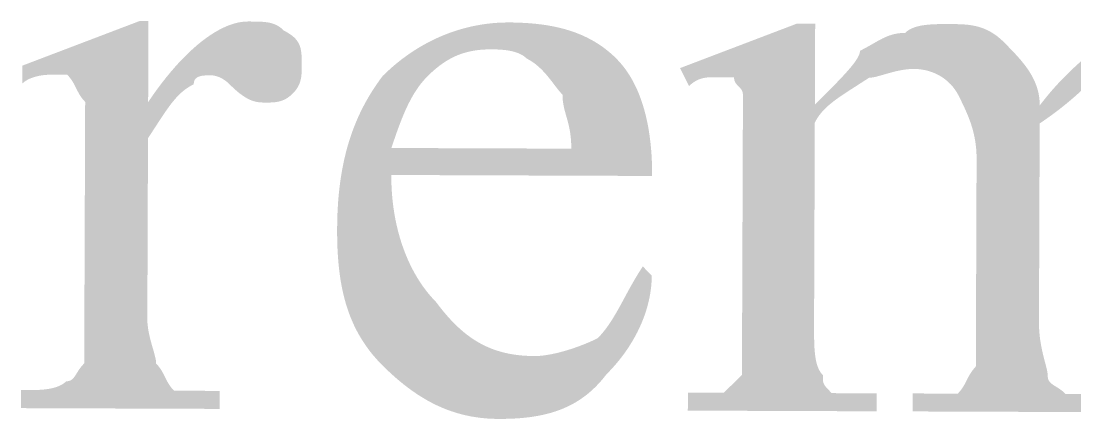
# Model space of a CAD drawing. Header units: millimetres. Extents: x -125 to 146, y -26 to 163.
# Drawn here: x 117.029 to 121.989, y 64.409 to 66.28 of the extents above; entities that cross this region are included whole.
import ezdxf

# ---------------------------------------------------------------- set-up
doc = ezdxf.new("R2010")
doc.units = ezdxf.units.MM
doc.header["$MEASUREMENT"] = 0
doc.layers.get('0').update_dxf_attribs({"color": 255, "linetype": 'CONTINUOUS'})

msp = doc.modelspace()

# ---------------------------------------------------------------- hatches: boundary and pattern name
at = {"true_color": 0x000007}
for points in [[(117.6288, 66.28), (117.6274, 65.899), (117.6487, 65.93), (117.6699, 65.9597), (117.6912, 65.988), (117.7125, 66.0151), (117.7336, 66.0408), (117.7547, 66.0652), (117.7757, 66.0883), (117.7966, 66.11), (117.8173, 66.1304), (117.8379, 66.1495), (117.8583, 66.1673), (117.8784, 66.1838), (117.8984, 66.1989), (117.9181, 66.2127), (117.9375, 66.2252), (117.9567, 66.2364), (117.9755, 66.2463), (117.9941, 66.2548), (118.0122, 66.262), (118.03, 66.2679), (118.0474, 66.2725), (118.0644, 66.2757), (118.081, 66.2776), (118.0971, 66.2782), (118.1074, 66.2782), (118.1174, 66.2781), (118.1269, 66.278), (118.1361, 66.2779), (118.1449, 66.2777), (118.1533, 66.2774), (118.1614, 66.2769), (118.1692, 66.2764), (118.1767, 66.2757), (118.1839, 66.2748), (118.1909, 66.2738), (118.1976, 66.2726), (118.2041, 66.2711), (118.2104, 66.2694), (118.2165, 66.2674), (118.2225, 66.2652), (118.2283, 66.2627), (118.2339, 66.2599), (118.2395, 66.2567), (118.245, 66.2532), (118.2503, 66.2493), (118.2557, 66.245), (118.261, 66.2404), (118.2663, 66.2353), (118.2764, 66.2299), (118.2857, 66.2246), (118.2941, 66.2192), (118.3018, 66.2138), (118.3088, 66.2083), (118.3151, 66.2027), (118.3207, 66.197), (118.3257, 66.1911), (118.3301, 66.1852), (118.3339, 66.179), (118.3372, 66.1727), (118.3401, 66.1662), (118.3425, 66.1595), (118.3445, 66.1525), (118.3461, 66.1453), (118.3474, 66.1378), (118.3484, 66.13), (118.3492, 66.1218), (118.3497, 66.1134), (118.35, 66.1046), (118.3502, 66.0955), (118.3503, 66.0859), (118.3503, 66.076), (118.3503, 66.0656), (118.3503, 66.0603), (118.3502, 66.055), (118.3502, 66.0497), (118.35, 66.0445), (118.3498, 66.0392), (118.3495, 66.0339), (118.3491, 66.0286), (118.3486, 66.0233), (118.3479, 66.018), (118.347, 66.0127), (118.346, 66.0074), (118.3448, 66.0021), (118.3433, 65.9969), (118.3416, 65.9916), (118.3397, 65.9863), (118.3374, 65.981), (118.3349, 65.9757), (118.3321, 65.9704), (118.3289, 65.9652), (118.3254, 65.9599), (118.3215, 65.9546), (118.3173, 65.9493), (118.3126, 65.9441), (118.3075, 65.9388), (118.3022, 65.9337), (118.2969, 65.9291), (118.2916, 65.9249), (118.2863, 65.921), (118.281, 65.9175), (118.2756, 65.9144), (118.2703, 65.9116), (118.265, 65.9091), (118.2597, 65.907), (118.2544, 65.905), (118.2492, 65.9034), (118.2439, 65.902), (118.2386, 65.9008), (118.2333, 65.8998), (118.228, 65.899), (118.2227, 65.8983), (118.2174, 65.8978), (118.2121, 65.8975), (118.2068, 65.8972), (118.2015, 65.897), (118.1962, 65.8969), (118.1909, 65.8969), (118.1856, 65.8969), (118.1803, 65.8969), (118.175, 65.8969), (118.1697, 65.897), (118.1644, 65.8971), (118.159, 65.8974), (118.1535, 65.8978), (118.1479, 65.8984), (118.1423, 65.8992), (118.1364, 65.9002), (118.1305, 65.9016), (118.1244, 65.9032), (118.1181, 65.9053), (118.1116, 65.9078), (118.1049, 65.9106), (118.0979, 65.914), (118.0907, 65.9179), (118.0832, 65.9224), (118.0754, 65.9274), (118.0674, 65.9331), (118.0589, 65.9394), (118.0502, 65.9464), (118.0411, 65.9541), (118.0316, 65.9627), (118.0216, 65.972), (118.0113, 65.9822), (118.006, 65.9873), (118.0008, 65.992), (117.9956, 65.9962), (117.9904, 66.0001), (117.9853, 66.0036), (117.9803, 66.0068), (117.9754, 66.0096), (117.9707, 66.0121), (117.966, 66.0144), (117.9616, 66.0163), (117.9573, 66.018), (117.9532, 66.0195), (117.9494, 66.0207), (117.9458, 66.0217), (117.9424, 66.0226), (117.9393, 66.0232), (117.9366, 66.0238), (117.9341, 66.0242), (117.9319, 66.0245), (117.9301, 66.0246), (117.9287, 66.0248), (117.9277, 66.0248), (117.927, 66.0248), (117.9268, 66.0249), (117.9215, 66.0249), (117.9162, 66.0249), (117.911, 66.0248), (117.9058, 66.0247), (117.9007, 66.0246), (117.8957, 66.0243), (117.8908, 66.0239), (117.886, 66.0234), (117.8814, 66.0228), (117.8769, 66.022), (117.8727, 66.021), (117.8686, 66.0198), (117.8647, 66.0184), (117.8611, 66.0167), (117.8577, 66.0148), (117.8546, 66.0126), (117.8518, 66.0101), (117.8493, 66.0073), (117.8472, 66.0041), (117.8454, 66.0007), (117.8439, 65.9968), (117.8429, 65.9926), (117.8422, 65.9879), (117.842, 65.9828), (117.8313, 65.9774), (117.821, 65.9714), (117.8111, 65.9651), (117.8016, 65.9583), (117.7924, 65.951), (117.7834, 65.9434), (117.7747, 65.9352), (117.7662, 65.9267), (117.7579, 65.9177), (117.7497, 65.9082), (117.7416, 65.8983), (117.7335, 65.888), (117.7254, 65.8772), (117.7173, 65.866), (117.7092, 65.8543), (117.7009, 65.8422), (117.6925, 65.8297), (117.684, 65.8167), (117.6752, 65.8033), (117.6662, 65.7895), (117.6568, 65.7752), (117.6472, 65.7604), (117.6372, 65.7452), (117.6267, 65.7296), (117.6236, 64.8803), (117.6238, 64.8697), (117.6243, 64.8592), (117.6253, 64.8486), (117.6266, 64.8382), (117.6281, 64.8278), (117.63, 64.8175), (117.632, 64.8073), (117.6343, 64.7972), (117.6366, 64.7873), (117.6391, 64.7775), (117.6417, 64.7679), (117.6443, 64.7585), (117.6469, 64.7494), (117.6495, 64.7405), (117.652, 64.7318), (117.6544, 64.7234), (117.6566, 64.7153), (117.6587, 64.7075), (117.6605, 64.7001), (117.6621, 64.693), (117.6634, 64.6863), (117.6644, 64.6799), (117.6649, 64.674), (117.6651, 64.6685), (117.6702, 64.6632), (117.6749, 64.6579), (117.6791, 64.6526), (117.6831, 64.6473), (117.6868, 64.642), (117.6902, 64.6367), (117.6933, 64.6314), (117.6963, 64.626), (117.6992, 64.6207), (117.7019, 64.6154), (117.7046, 64.6101), (117.7072, 64.6048), (117.7099, 64.5995), (117.7125, 64.5942), (117.7153, 64.5889), (117.7181, 64.5836), (117.7211, 64.5783), (117.7243, 64.573), (117.7277, 64.5677), (117.7314, 64.5624), (117.7353, 64.5571), (117.7396, 64.5518), (117.7443, 64.5465), (117.7493, 64.5412), (117.7549, 64.5412), (117.7608, 64.5411), (117.7672, 64.5411), (117.774, 64.5411), (117.7812, 64.5411), (117.7888, 64.541), (117.7967, 64.541), (117.8049, 64.541), (117.8134, 64.5409), (117.8222, 64.5409), (117.8313, 64.5409), (117.8406, 64.5408), (117.8502, 64.5408), (117.8599, 64.5408), (117.8698, 64.5407), (117.8799, 64.5407), (117.8901, 64.5407), (117.9004, 64.5406), (117.9108, 64.5406), (117.9213, 64.5406), (117.9319, 64.5405), (117.9425, 64.5405), (117.9531, 64.5404), (117.9636, 64.5404), (117.9633, 64.4557), (117.0294, 64.4592), (117.0297, 64.5438), (117.0403, 64.5438), (117.0508, 64.5438), (117.0613, 64.5438), (117.0718, 64.5439), (117.0822, 64.544), (117.0925, 64.5443), (117.1027, 64.5446), (117.1128, 64.5451), (117.1227, 64.5457), (117.1325, 64.5465), (117.142, 64.5475), (117.1514, 64.5487), (117.1606, 64.5501), (117.1695, 64.5517), (117.1781, 64.5536), (117.1865, 64.5558), (117.1946, 64.5583), (117.2024, 64.5611), (117.2098, 64.5642), (117.2169, 64.5677), (117.2237, 64.5715), (117.23, 64.5757), (117.236, 64.5803), (117.2415, 64.5854), (117.2466, 64.5856), (117.2513, 64.5862), (117.2556, 64.5872), (117.2595, 64.5887), (117.2632, 64.5904), (117.2667, 64.5926), (117.2699, 64.595), (117.2729, 64.5978), (117.2758, 64.6009), (117.2786, 64.6042), (117.2813, 64.6079), (117.2839, 64.6117), (117.2866, 64.6158), (117.2893, 64.62), (117.2921, 64.6245), (117.295, 64.6291), (117.298, 64.6339), (117.3012, 64.6388), (117.3047, 64.6438), (117.3084, 64.6488), (117.3124, 64.654), (117.3167, 64.6592), (117.3214, 64.6645), (117.3265, 64.6698), (117.3265, 64.675), (117.3265, 64.6804), (117.3265, 64.6857), (117.3266, 64.6911), (117.3266, 64.6966), (117.3266, 64.7022), (117.3266, 64.7078), (117.3266, 64.7137), (117.3267, 64.7196), (117.3267, 64.7257), (117.3267, 64.732), (117.3267, 64.7385), (117.3268, 64.7453), (117.3268, 64.7522), (117.3268, 64.7595), (117.3268, 64.767), (117.3269, 64.7748), (117.3269, 64.7829), (117.3269, 64.7913), (117.327, 64.8001), (117.327, 64.8092), (117.327, 64.8188), (117.3271, 64.8287), (117.3271, 64.8391), (117.3298, 65.5614), (117.3299, 65.5874), (117.33, 65.6125), (117.3301, 65.6367), (117.3301, 65.66), (117.3302, 65.6823), (117.3303, 65.7036), (117.3304, 65.7239), (117.3304, 65.7433), (117.3305, 65.7616), (117.3306, 65.7788), (117.3306, 65.795), (117.3307, 65.8101), (117.3307, 65.8241), (117.3308, 65.837), (117.3308, 65.8487), (117.3309, 65.8593), (117.3309, 65.8687), (117.3309, 65.8769), (117.331, 65.8839), (117.331, 65.8897), (117.331, 65.8942), (117.331, 65.8974), (117.331, 65.8994), (117.331, 65.9001), (117.326, 65.9054), (117.3213, 65.9107), (117.317, 65.916), (117.3131, 65.9213), (117.3094, 65.9266), (117.306, 65.9319), (117.3028, 65.9372), (117.2998, 65.9425), (117.297, 65.9478), (117.2942, 65.9531), (117.2916, 65.9584), (117.2889, 65.9637), (117.2863, 65.969), (117.2836, 65.9743), (117.2809, 65.9796), (117.278, 65.9849), (117.275, 65.9902), (117.2718, 65.9955), (117.2684, 66.0008), (117.2648, 66.0061), (117.2608, 66.0114), (117.2565, 66.0167), (117.2519, 66.0221), (117.2468, 66.0274), (117.2466, 66.0274), (117.246, 66.0274), (117.2449, 66.0274), (117.2435, 66.0274), (117.2417, 66.0274), (117.2396, 66.0274), (117.2371, 66.0274), (117.2343, 66.0274), (117.2312, 66.0274), (117.2278, 66.0274), (117.2242, 66.0275), (117.2204, 66.0275), (117.2163, 66.0275), (117.212, 66.0275), (117.2076, 66.0275), (117.2029, 66.0275), (117.1982, 66.0275), (117.1933, 66.0276), (117.1882, 66.0276), (117.1831, 66.0276), (117.178, 66.0276), (117.1727, 66.0276), (117.1675, 66.0277), (117.1622, 66.0277), (117.1617, 66.0277), (117.1605, 66.0277), (117.1584, 66.0276), (117.1557, 66.0275), (117.1523, 66.0273), (117.1483, 66.0271), (117.1437, 66.0267), (117.1386, 66.0262), (117.1331, 66.0256), (117.1272, 66.0247), (117.121, 66.0238), (117.1145, 66.0226), (117.1078, 66.0212), (117.1009, 66.0195), (117.0939, 66.0176), (117.0869, 66.0154), (117.0798, 66.0129), (117.0728, 66.0102), (117.0659, 66.007), (117.0592, 66.0036), (117.0527, 65.9997), (117.0464, 65.9955), (117.0405, 65.9909), (117.035, 65.9858), (117.0353, 66.0705), (117.5864, 66.2801)], [(120.7653, 65.8874), (120.781, 65.903), (120.7962, 65.9181), (120.811, 65.9328), (120.8253, 65.9471), (120.839, 65.9609), (120.8523, 65.9743), (120.8649, 65.9873), (120.877, 65.9998), (120.8885, 66.0119), (120.8994, 66.0236), (120.9097, 66.0348), (120.9193, 66.0455), (120.9283, 66.0559), (120.9366, 66.0658), (120.9442, 66.0752), (120.951, 66.0842), (120.9572, 66.0928), (120.9625, 66.1009), (120.9671, 66.1086), (120.9709, 66.1159), (120.9739, 66.1227), (120.9761, 66.1291), (120.9774, 66.1351), (120.9779, 66.1406), (120.9883, 66.1458), (120.9983, 66.1511), (121.0079, 66.1563), (121.0172, 66.1614), (121.0262, 66.1665), (121.0349, 66.1714), (121.0434, 66.1763), (121.0517, 66.1811), (121.0599, 66.1857), (121.068, 66.1901), (121.076, 66.1943), (121.0839, 66.1984), (121.0919, 66.2022), (121.0999, 66.2058), (121.108, 66.2091), (121.1161, 66.2122), (121.1245, 66.2149), (121.133, 66.2174), (121.1417, 66.2195), (121.1507, 66.2213), (121.1599, 66.2227), (121.1695, 66.2237), (121.1795, 66.2243), (121.1899, 66.2245), (121.1954, 66.2295), (121.2014, 66.2341), (121.2077, 66.2384), (121.2144, 66.2422), (121.2215, 66.2457), (121.229, 66.2488), (121.2368, 66.2516), (121.2449, 66.254), (121.2532, 66.2562), (121.2619, 66.2581), (121.2708, 66.2598), (121.28, 66.2612), (121.2893, 66.2623), (121.2989, 66.2633), (121.3087, 66.2641), (121.3186, 66.2647), (121.3287, 66.2652), (121.3389, 66.2656), (121.3492, 66.2658), (121.3596, 66.266), (121.37, 66.266), (121.3806, 66.2661), (121.3911, 66.266), (121.4017, 66.266), (121.4123, 66.266), (121.4229, 66.2659), (121.4334, 66.2657), (121.444, 66.2655), (121.4546, 66.265), (121.4652, 66.2644), (121.4758, 66.2636), (121.4864, 66.2626), (121.4969, 66.2612), (121.5075, 66.2595), (121.5181, 66.2574), (121.5287, 66.255), (121.5392, 66.252), (121.5498, 66.2487), (121.5604, 66.2447), (121.5709, 66.2403), (121.5815, 66.2352), (121.5921, 66.2296), (121.6026, 66.2233), (121.6132, 66.2162), (121.6237, 66.2085), (121.6343, 66.1999), (121.6448, 66.1906), (121.6554, 66.1804), (121.6659, 66.1698), (121.6764, 66.1591), (121.6868, 66.1484), (121.6972, 66.1377), (121.7073, 66.1269), (121.7173, 66.116), (121.7271, 66.105), (121.7366, 66.0939), (121.7458, 66.0826), (121.7547, 66.0711), (121.7632, 66.0595), (121.7713, 66.0477), (121.779, 66.0356), (121.7862, 66.0233), (121.7928, 66.0108), (121.799, 65.998), (121.8045, 65.9849), (121.8094, 65.9715), (121.8136, 65.9577), (121.8172, 65.9436), (121.82, 65.9292), (121.822, 65.9143), (121.8232, 65.8991), (121.8236, 65.8834), (121.8396, 65.9041), (121.8555, 65.9239), (121.8714, 65.943), (121.8872, 65.9612), (121.903, 65.9787), (121.9186, 65.9955), (121.9342, 66.0117), (121.9496, 66.0272), (121.9648, 66.0422), (121.9799, 66.0566), (121.9949, 66.0704), (122.0096, 66.0838), (122.0241, 66.0968), (122.0383, 66.1094), (122.0523, 66.1215), (122.066, 66.1334), (122.0794, 66.145), (122.0925, 66.1563), (122.1053, 66.1674), (122.1177, 66.1783), (122.1298, 66.1891), (122.1414, 66.1997), (122.1527, 66.2103), (122.1635, 66.2209), (122.1744, 66.2259), (122.1856, 66.2305), (122.1973, 66.2347), (122.2093, 66.2385), (122.2216, 66.242), (122.2342, 66.2451), (122.247, 66.2478), (122.26, 66.2503), (122.2731, 66.2524), (122.2864, 66.2543), (122.2998, 66.256), (122.3132, 66.2573), (122.3266, 66.2585), (122.3399, 66.2595), (122.3532, 66.2603), (122.3663, 66.2609), (122.3793, 66.2613), (122.3921, 66.2617), (122.4047, 66.2619), (122.417, 66.2621), (122.429, 66.2621), (122.4406, 66.2621), (122.4519, 66.2621), (122.4627, 66.2621), (122.4733, 66.262), (122.4838, 66.262), (122.4944, 66.2619), (122.505, 66.2617), (122.5156, 66.2615), (122.5262, 66.2612), (122.5367, 66.2608), (122.5473, 66.2602), (122.5579, 66.2595), (122.5685, 66.2586), (122.5791, 66.2576), (122.5896, 66.2563), (122.6002, 66.2548), (122.6108, 66.2531), (122.6214, 66.2512), (122.632, 66.2489), (122.6425, 66.2464), (122.6531, 66.2435), (122.6637, 66.2403), (122.6742, 66.2368), (122.6848, 66.2329), (122.6954, 66.2286), (122.7059, 66.2239), (122.7165, 66.2188), (122.7268, 66.2084), (122.7367, 66.1984), (122.7462, 66.1887), (122.7554, 66.1793), (122.7641, 66.1701), (122.7725, 66.1611), (122.7806, 66.1521), (122.7884, 66.1433), (122.7958, 66.1344), (122.803, 66.1255), (122.8099, 66.1165), (122.8166, 66.1073), (122.8231, 66.0979), (122.8294, 66.0882), (122.8355, 66.0782), (122.8414, 66.0678), (122.8472, 66.057), (122.8528, 66.0457), (122.8583, 66.0338), (122.8638, 66.0213), (122.8691, 66.0081), (122.8744, 65.9943), (122.8797, 65.9796), (122.8849, 65.9642), (122.8899, 65.9534), (122.8945, 65.9421), (122.8988, 65.9305), (122.9026, 65.9185), (122.906, 65.9061), (122.9091, 65.8933), (122.9119, 65.8802), (122.9143, 65.8669), (122.9165, 65.8532), (122.9184, 65.8392), (122.92, 65.825), (122.9214, 65.8106), (122.9225, 65.7959), (122.9235, 65.7811), (122.9243, 65.766), (122.9249, 65.7508), (122.9253, 65.7354), (122.9257, 65.72), (122.9259, 65.7044), (122.926, 65.6887), (122.9261, 65.6729), (122.9261, 65.6571), (122.926, 65.6412), (122.926, 65.6254), (122.9232, 64.8607), (122.9231, 64.8451), (122.9231, 64.8299), (122.9231, 64.8151), (122.9231, 64.8007), (122.9233, 64.7869), (122.9235, 64.7734), (122.9238, 64.7604), (122.9243, 64.7478), (122.9249, 64.7357), (122.9257, 64.724), (122.9267, 64.7128), (122.9279, 64.702), (122.9293, 64.6916), (122.9309, 64.6817), (122.9328, 64.6722), (122.935, 64.6631), (122.9374, 64.6545), (122.9402, 64.6463), (122.9433, 64.6386), (122.9468, 64.6313), (122.9506, 64.6245), (122.9549, 64.6181), (122.9595, 64.6121), (122.9645, 64.6066), (122.9645, 64.6015), (122.9645, 64.5968), (122.9646, 64.5925), (122.9647, 64.5885), (122.9649, 64.5849), (122.9651, 64.5814), (122.9655, 64.5782), (122.966, 64.5752), (122.9667, 64.5723), (122.9675, 64.5696), (122.9685, 64.5669), (122.9697, 64.5642), (122.9711, 64.5616), (122.9728, 64.5589), (122.9747, 64.5561), (122.9769, 64.5532), (122.9794, 64.5502), (122.9822, 64.547), (122.9853, 64.5435), (122.9888, 64.5398), (122.9926, 64.5359), (122.9969, 64.5315), (123.0015, 64.5268), (123.0066, 64.5217), (123.0119, 64.5217), (123.0172, 64.5217), (123.0225, 64.5217), (123.0279, 64.5217), (123.0334, 64.5216), (123.039, 64.5216), (123.0447, 64.5216), (123.0505, 64.5216), (123.0564, 64.5216), (123.0625, 64.5215), (123.0689, 64.5215), (123.0754, 64.5215), (123.0821, 64.5215), (123.0891, 64.5214), (123.0963, 64.5214), (123.1038, 64.5214), (123.1116, 64.5214), (123.1197, 64.5213), (123.1281, 64.5213), (123.1369, 64.5213), (123.1461, 64.5212), (123.1556, 64.5212), (123.1655, 64.5212), (123.1759, 64.5211), (123.1756, 64.4365), (122.2866, 64.4397), (122.2869, 64.5244), (122.3292, 64.5242), (122.3398, 64.5242), (122.3504, 64.5242), (122.3609, 64.5242), (122.3714, 64.5243), (122.3818, 64.5244), (122.3921, 64.5247), (122.4023, 64.525), (122.4123, 64.5255), (122.4223, 64.5261), (122.432, 64.5269), (122.4416, 64.5279), (122.451, 64.5291), (122.4601, 64.5305), (122.469, 64.5321), (122.4777, 64.534), (122.4861, 64.5362), (122.4942, 64.5387), (122.5019, 64.5415), (122.5094, 64.5446), (122.5165, 64.5481), (122.5232, 64.5519), (122.5296, 64.5561), (122.5355, 64.5607), (122.5411, 64.5658), (122.5413, 64.566), (122.5419, 64.5667), (122.5429, 64.5677), (122.5442, 64.5691), (122.5458, 64.5709), (122.5477, 64.5731), (122.5498, 64.5755), (122.5521, 64.5783), (122.5545, 64.5814), (122.5571, 64.5847), (122.5597, 64.5883), (122.5623, 64.5922), (122.565, 64.5962), (122.5676, 64.6005), (122.5701, 64.605), (122.5726, 64.6096), (122.5749, 64.6144), (122.577, 64.6192), (122.5789, 64.6243), (122.5805, 64.6294), (122.5818, 64.6345), (122.5828, 64.6398), (122.5835, 64.645), (122.5837, 64.6503), (122.5837, 64.6556), (122.5837, 64.6609), (122.5838, 64.6663), (122.5838, 64.6719), (122.5838, 64.6775), (122.5838, 64.6834), (122.5839, 64.6895), (122.5839, 64.6958), (122.5839, 64.7024), (122.5839, 64.7094), (122.584, 64.7167), (122.584, 64.7244), (122.584, 64.7326), (122.584, 64.7412), (122.5841, 64.7504), (122.5841, 64.7601), (122.5842, 64.7704), (122.5842, 64.7813), (122.5842, 64.7929), (122.5843, 64.8051), (122.5843, 64.8182), (122.5844, 64.8319), (122.5844, 64.8465), (122.5845, 64.862), (122.5873, 65.6266), (122.5874, 65.6423), (122.5874, 65.6575), (122.5874, 65.6723), (122.5873, 65.6868), (122.5872, 65.7009), (122.587, 65.7146), (122.5866, 65.728), (122.5862, 65.7411), (122.5856, 65.7539), (122.5848, 65.7664), (122.5838, 65.7787), (122.5826, 65.7907), (122.5812, 65.8025), (122.5796, 65.8141), (122.5777, 65.8255), (122.5756, 65.8368), (122.5731, 65.8479), (122.5703, 65.8589), (122.5672, 65.8697), (122.5638, 65.8805), (122.5599, 65.8912), (122.5557, 65.9019), (122.5511, 65.9125), (122.5461, 65.9231), (122.5406, 65.9335), (122.5347, 65.9434), (122.5283, 65.9529), (122.5215, 65.962), (122.5143, 65.9706), (122.5066, 65.9788), (122.4985, 65.9866), (122.4899, 65.9939), (122.4809, 66.0007), (122.4714, 66.0072), (122.4615, 66.0132), (122.4512, 66.0187), (122.4404, 66.0238), (122.4292, 66.0285), (122.4175, 66.0327), (122.4054, 66.0365), (122.3928, 66.0399), (122.3798, 66.0428), (122.3664, 66.0453), (122.3525, 66.0473), (122.3382, 66.0489), (122.3234, 66.05), (122.3082, 66.0508), (122.2926, 66.051), (122.2867, 66.0508), (122.2805, 66.0503), (122.2739, 66.0493), (122.2669, 66.048), (122.2596, 66.0464), (122.252, 66.0446), (122.244, 66.0425), (122.2358, 66.0403), (122.2273, 66.0379), (122.2185, 66.0354), (122.2094, 66.0328), (122.2002, 66.0302), (122.1907, 66.0276), (122.1811, 66.025), (122.1713, 66.0226), (122.1613, 66.0202), (122.1512, 66.0179), (122.141, 66.0159), (122.1307, 66.0141), (122.1202, 66.0125), (122.1098, 66.0112), (122.0992, 66.0103), (122.0887, 66.0097), (122.0781, 66.0095), (122.0726, 66.004), (122.0666, 65.9981), (122.0602, 65.9918), (122.0533, 65.9851), (122.046, 65.978), (122.0383, 65.9706), (122.0301, 65.9629), (122.0214, 65.9548), (122.0124, 65.9465), (122.0029, 65.9379), (121.9929, 65.929), (121.9825, 65.9199), (121.9717, 65.9106), (121.9604, 65.901), (121.9487, 65.8913), (121.9365, 65.8815), (121.9239, 65.8714), (121.9108, 65.8613), (121.8974, 65.851), (121.8834, 65.8407), (121.8691, 65.8303), (121.8543, 65.8198), (121.839, 65.8093), (121.8233, 65.7988), (121.823, 65.7141), (121.8199, 64.8648), (121.82, 64.8491), (121.8206, 64.8339), (121.8215, 64.8192), (121.8228, 64.8048), (121.8243, 64.7909), (121.8261, 64.7775), (121.8282, 64.7644), (121.8304, 64.7519), (121.8328, 64.7397), (121.8353, 64.728), (121.8378, 64.7168), (121.8404, 64.706), (121.843, 64.6956), (121.8456, 64.6857), (121.8481, 64.6762), (121.8505, 64.6671), (121.8527, 64.6585), (121.8548, 64.6504), (121.8566, 64.6426), (121.8582, 64.6354), (121.8595, 64.6285), (121.8605, 64.6221), (121.8611, 64.6162), (121.8612, 64.6106), (121.8614, 64.6056), (121.8621, 64.6009), (121.8631, 64.5966), (121.8645, 64.5926), (121.8663, 64.5889), (121.8684, 64.5855), (121.8709, 64.5823), (121.8737, 64.5792), (121.8767, 64.5764), (121.8801, 64.5736), (121.8837, 64.5709), (121.8875, 64.5682), (121.8916, 64.5655), (121.8959, 64.5628), (121.9003, 64.5601), (121.9049, 64.5572), (121.9097, 64.5541), (121.9146, 64.5509), (121.9196, 64.5475), (121.9247, 64.5438), (121.9299, 64.5398), (121.9351, 64.5355), (121.9403, 64.5308), (121.9456, 64.5257), (121.9509, 64.5256), (121.9562, 64.5256), (121.9616, 64.5256), (121.967, 64.5256), (121.9724, 64.5256), (121.978, 64.5255), (121.9837, 64.5255), (121.9895, 64.5255), (121.9955, 64.5255), (122.0016, 64.5255), (122.0079, 64.5254), (122.0144, 64.5254), (122.0211, 64.5254), (122.0281, 64.5254), (122.0353, 64.5253), (122.0428, 64.5253), (122.0506, 64.5253), (122.0587, 64.5252), (122.0671, 64.5252), (122.0759, 64.5252), (122.0851, 64.5252), (122.0946, 64.5251), (122.1046, 64.5251), (122.1149, 64.525), (122.1146, 64.4404), (121.2256, 64.4437), (121.2259, 64.5283), (121.2365, 64.5283), (121.2471, 64.5283), (121.2576, 64.5282), (121.2681, 64.5282), (121.2785, 64.5281), (121.2888, 64.5281), (121.299, 64.5281), (121.309, 64.528), (121.319, 64.528), (121.3287, 64.5279), (121.3383, 64.5279), (121.3476, 64.5279), (121.3568, 64.5278), (121.3657, 64.5278), (121.3743, 64.5278), (121.3827, 64.5277), (121.3908, 64.5277), (121.3986, 64.5277), (121.406, 64.5277), (121.4131, 64.5276), (121.4198, 64.5276), (121.4262, 64.5276), (121.4321, 64.5276), (121.4376, 64.5275), (121.4427, 64.5328), (121.4474, 64.5381), (121.4517, 64.5434), (121.4557, 64.5486), (121.4594, 64.5539), (121.4629, 64.5592), (121.4661, 64.5645), (121.4691, 64.5698), (121.472, 64.575), (121.4748, 64.5803), (121.4775, 64.5856), (121.4802, 64.5909), (121.4828, 64.5962), (121.4855, 64.6015), (121.4883, 64.6067), (121.4912, 64.612), (121.4943, 64.6173), (121.4975, 64.6226), (121.5009, 64.6279), (121.5046, 64.6331), (121.5086, 64.6384), (121.5129, 64.6437), (121.5176, 64.649), (121.5227, 64.6542), (121.5227, 64.6547), (121.5227, 64.656), (121.5228, 64.6581), (121.5228, 64.6611), (121.5228, 64.6649), (121.5228, 64.6694), (121.5228, 64.6748), (121.5228, 64.6809), (121.5229, 64.6877), (121.5229, 64.6953), (121.5229, 64.7035), (121.523, 64.7124), (121.523, 64.722), (121.523, 64.7323), (121.5231, 64.7431), (121.5231, 64.7546), (121.5232, 64.7666), (121.5232, 64.7792), (121.5232, 64.7924), (121.5233, 64.8061), (121.5234, 64.8203), (121.5234, 64.8351), (121.5235, 64.8502), (121.5235, 64.8659), (121.5263, 65.6305), (121.5262, 65.6462), (121.5256, 65.6614), (121.5246, 65.6763), (121.5232, 65.6907), (121.5215, 65.7048), (121.5194, 65.7185), (121.517, 65.7319), (121.5142, 65.745), (121.5112, 65.7578), (121.5079, 65.7704), (121.5043, 65.7826), (121.5005, 65.7947), (121.4965, 65.8065), (121.4922, 65.8181), (121.4878, 65.8295), (121.4832, 65.8408), (121.4785, 65.8519), (121.4736, 65.8629), (121.4687, 65.8738), (121.4636, 65.8846), (121.4585, 65.8953), (121.4533, 65.906), (121.448, 65.9166), (121.4428, 65.9272), (121.4373, 65.9376), (121.4314, 65.9475), (121.4251, 65.957), (121.4184, 65.9661), (121.4114, 65.9747), (121.404, 65.9829), (121.3962, 65.9906), (121.3882, 65.9979), (121.3798, 66.0048), (121.3712, 66.0112), (121.3623, 66.0172), (121.3532, 66.0228), (121.3438, 66.0279), (121.3343, 66.0325), (121.3245, 66.0368), (121.3146, 66.0405), (121.3046, 66.0439), (121.2944, 66.0468), (121.2841, 66.0493), (121.2737, 66.0513), (121.2632, 66.0529), (121.2527, 66.054), (121.2422, 66.0547), (121.2316, 66.055), (121.221, 66.0548), (121.2104, 66.0542), (121.1999, 66.0533), (121.1894, 66.052), (121.179, 66.0504), (121.1687, 66.0486), (121.1585, 66.0465), (121.1484, 66.0443), (121.1385, 66.0419), (121.1288, 66.0394), (121.1192, 66.0369), (121.1098, 66.0342), (121.1006, 66.0316), (121.0917, 66.0291), (121.0831, 66.0266), (121.0747, 66.0242), (121.0666, 66.0219), (121.0588, 66.0199), (121.0514, 66.018), (121.0443, 66.0165), (121.0375, 66.0152), (121.0312, 66.0142), (121.0253, 66.0136), (121.0198, 66.0134), (121.0041, 66.0031), (120.9888, 65.9932), (120.974, 65.9837), (120.9596, 65.9744), (120.9457, 65.9655), (120.9322, 65.9569), (120.9192, 65.9484), (120.9066, 65.9401), (120.8944, 65.932), (120.8827, 65.924), (120.8715, 65.9161), (120.8606, 65.9082), (120.8502, 65.9003), (120.8403, 65.8923), (120.8308, 65.8843), (120.8217, 65.8762), (120.8131, 65.8679), (120.8049, 65.8594), (120.7971, 65.8507), (120.7898, 65.8418), (120.7829, 65.8326), (120.7765, 65.823), (120.7705, 65.813), (120.765, 65.8027), (120.7615, 64.8687), (120.7615, 64.8531), (120.7614, 64.8378), (120.7614, 64.8231), (120.7615, 64.8087), (120.7616, 64.7949), (120.7619, 64.7814), (120.7622, 64.7684), (120.7627, 64.7558), (120.7633, 64.7437), (120.7641, 64.732), (120.7651, 64.7208), (120.7662, 64.7099), (120.7676, 64.6996), (120.7693, 64.6897), (120.7712, 64.6802), (120.7733, 64.6711), (120.7758, 64.6625), (120.7786, 64.6543), (120.7817, 64.6466), (120.7852, 64.6393), (120.789, 64.6325), (120.7932, 64.6261), (120.7979, 64.6201), (120.8029, 64.6146), (120.8029, 64.6095), (120.8029, 64.6048), (120.8029, 64.6005), (120.803, 64.5965), (120.8032, 64.5928), (120.8035, 64.5894), (120.8039, 64.5862), (120.8044, 64.5832), (120.805, 64.5803), (120.8058, 64.5776), (120.8068, 64.5749), (120.8081, 64.5722), (120.8095, 64.5696), (120.8111, 64.5669), (120.8131, 64.5641), (120.8153, 64.5612), (120.8178, 64.5582), (120.8206, 64.555), (120.8237, 64.5515), (120.8272, 64.5478), (120.831, 64.5438), (120.8352, 64.5395), (120.8399, 64.5348), (120.8449, 64.5297), (120.8504, 64.5297), (120.8564, 64.5297), (120.8627, 64.5297), (120.8694, 64.5296), (120.8765, 64.5296), (120.884, 64.5296), (120.8917, 64.5296), (120.8998, 64.5295), (120.9082, 64.5295), (120.9168, 64.5295), (120.9257, 64.5294), (120.9349, 64.5294), (120.9443, 64.5294), (120.9538, 64.5293), (120.9636, 64.5293), (120.9735, 64.5293), (120.9836, 64.5292), (120.9938, 64.5292), (121.0041, 64.5291), (121.0145, 64.5291), (121.0249, 64.5291), (121.0355, 64.529), (121.046, 64.529), (121.0566, 64.529), (121.0563, 64.4443), (120.1673, 64.4476), (120.1676, 64.5322), (120.178, 64.5322), (120.1879, 64.5322), (120.1975, 64.5321), (120.2066, 64.5321), (120.2154, 64.5321), (120.2238, 64.532), (120.2319, 64.532), (120.2397, 64.532), (120.2472, 64.5319), (120.2545, 64.5319), (120.2614, 64.5319), (120.2682, 64.5319), (120.2747, 64.5318), (120.281, 64.5318), (120.2871, 64.5318), (120.293, 64.5318), (120.2989, 64.5318), (120.3045, 64.5317), (120.3101, 64.5317), (120.3156, 64.5317), (120.321, 64.5317), (120.3263, 64.5317), (120.3316, 64.5316), (120.3369, 64.5316), (120.342, 64.5367), (120.3467, 64.5413), (120.351, 64.5456), (120.355, 64.5496), (120.3587, 64.5532), (120.3622, 64.5567), (120.3654, 64.5599), (120.3684, 64.5629), (120.3713, 64.5657), (120.3741, 64.5685), (120.3768, 64.5712), (120.3794, 64.5738), (120.3821, 64.5764), (120.3848, 64.5791), (120.3876, 64.5819), (120.3904, 64.5847), (120.3935, 64.5877), (120.3967, 64.5909), (120.4001, 64.5943), (120.4038, 64.598), (120.4078, 64.602), (120.4121, 64.6063), (120.4168, 64.6109), (120.4219, 64.616), (120.4219, 64.6215), (120.422, 64.6274), (120.422, 64.6338), (120.422, 64.6407), (120.422, 64.6479), (120.4221, 64.6557), (120.4221, 64.6638), (120.4221, 64.6724), (120.4222, 64.6815), (120.4222, 64.6909), (120.4222, 64.7009), (120.4223, 64.7112), (120.4223, 64.722), (120.4224, 64.7333), (120.4224, 64.745), (120.4224, 64.7571), (120.4225, 64.7696), (120.4225, 64.7827), (120.4226, 64.7961), (120.4226, 64.81), (120.4227, 64.8243), (120.4227, 64.8391), (120.4228, 64.8543), (120.4229, 64.87), (120.4254, 65.5499), (120.4255, 65.5709), (120.4255, 65.5914), (120.4256, 65.6115), (120.4257, 65.6311), (120.4257, 65.6503), (120.4258, 65.669), (120.4259, 65.6873), (120.4259, 65.7052), (120.426, 65.7226), (120.4261, 65.7396), (120.4261, 65.7561), (120.4262, 65.7722), (120.4263, 65.7878), (120.4263, 65.8031), (120.4264, 65.8178), (120.4264, 65.8322), (120.4265, 65.8461), (120.4265, 65.8595), (120.4266, 65.8725), (120.4266, 65.8851), (120.4267, 65.8972), (120.4267, 65.9089), (120.4267, 65.9201), (120.4268, 65.9309), (120.4266, 65.936), (120.426, 65.9407), (120.425, 65.945), (120.4237, 65.949), (120.4221, 65.9527), (120.4203, 65.9561), (120.4182, 65.9593), (120.4159, 65.9623), (120.4135, 65.9652), (120.411, 65.968), (120.4084, 65.9707), (120.4058, 65.9734), (120.4031, 65.976), (120.4006, 65.9787), (120.398, 65.9815), (120.3956, 65.9844), (120.3934, 65.9874), (120.3913, 65.9906), (120.3894, 65.994), (120.3878, 65.9977), (120.3865, 66.0017), (120.3856, 66.006), (120.385, 66.0107), (120.3848, 66.0158), (120.3845, 66.0158), (120.3839, 66.0158), (120.3829, 66.0158), (120.3814, 66.0158), (120.3796, 66.0158), (120.3775, 66.0158), (120.375, 66.0158), (120.3722, 66.0158), (120.3691, 66.0158), (120.3658, 66.0158), (120.3622, 66.0158), (120.3583, 66.0159), (120.3542, 66.0159), (120.35, 66.0159), (120.3455, 66.0159), (120.3409, 66.0159), (120.3361, 66.0159), (120.3312, 66.016), (120.3262, 66.016), (120.3211, 66.016), (120.3159, 66.016), (120.3107, 66.016), (120.3054, 66.0161), (120.3001, 66.0161), (120.2948, 66.0161), (120.2895, 66.0161), (120.2842, 66.0161), (120.2789, 66.016), (120.2736, 66.0158), (120.2683, 66.0155), (120.2631, 66.0152), (120.2578, 66.0147), (120.2525, 66.014), (120.2472, 66.0132), (120.2419, 66.0122), (120.2366, 66.011), (120.2313, 66.0096), (120.226, 66.0079), (120.2207, 66.006), (120.2154, 66.0038), (120.2101, 66.0014), (120.2048, 65.9986), (120.1995, 65.9954), (120.1942, 65.992), (120.1889, 65.9881), (120.1836, 65.9839), (120.1783, 65.9793), (120.1729, 65.9742), (120.1309, 66.059), (120.682, 66.2687), (120.7667, 66.2684)]]:
    msp.add_hatch(color=7, dxfattribs=at).paths.add_polyline_path(points)
h = msp.add_hatch(color=7, dxfattribs=at)
h.paths.add_polyline_path([(118.7717, 65.5561), (118.7721, 65.5245), (118.7732, 65.4934), (118.7753, 65.4627), (118.7781, 65.4326), (118.7818, 65.4029), (118.7863, 65.3737), (118.7915, 65.345), (118.7975, 65.317), (118.8042, 65.2894), (118.8117, 65.2625), (118.8198, 65.2362), (118.8287, 65.2106), (118.8382, 65.1856), (118.8483, 65.1612), (118.8591, 65.1376), (118.8704, 65.1147), (118.8824, 65.0926), (118.895, 65.0712), (118.9081, 65.0506), (118.9217, 65.0307), (118.9358, 65.0118), (118.9505, 64.9936), (118.9656, 64.9764), (118.9812, 64.96), (118.997, 64.9392), (119.0128, 64.9193), (119.0288, 64.9003), (119.0448, 64.8821), (119.061, 64.8649), (119.0774, 64.8485), (119.094, 64.833), (119.1108, 64.8184), (119.128, 64.8046), (119.1455, 64.7918), (119.1633, 64.7798), (119.1816, 64.7687), (119.2003, 64.7585), (119.2195, 64.7492), (119.2392, 64.7407), (119.2594, 64.7332), (119.2803, 64.7265), (119.3018, 64.7207), (119.3239, 64.7157), (119.3468, 64.7117), (119.3704, 64.7085), (119.3947, 64.7062), (119.4199, 64.7048), (119.4459, 64.7042), (119.4567, 64.7044), (119.4679, 64.705), (119.4795, 64.706), (119.4914, 64.7074), (119.5036, 64.7092), (119.5161, 64.7113), (119.5287, 64.7137), (119.5416, 64.7164), (119.5546, 64.7195), (119.5677, 64.7228), (119.5809, 64.7264), (119.5942, 64.7302), (119.6074, 64.7342), (119.6206, 64.7384), (119.6338, 64.7428), (119.6468, 64.7474), (119.6596, 64.7521), (119.6723, 64.757), (119.6848, 64.762), (119.697, 64.767), (119.7089, 64.7721), (119.7205, 64.7773), (119.7317, 64.7826), (119.7426, 64.7878), (119.753, 64.7986), (119.763, 64.8098), (119.7726, 64.8214), (119.7819, 64.8333), (119.7909, 64.8457), (119.7997, 64.8584), (119.8083, 64.8714), (119.8166, 64.8848), (119.8248, 64.8984), (119.8329, 64.9123), (119.841, 64.9265), (119.849, 64.9409), (119.857, 64.9555), (119.865, 64.9703), (119.8731, 64.9854), (119.8813, 65.0005), (119.8897, 65.0159), (119.8982, 65.0313), (119.907, 65.0469), (119.9161, 65.0625), (119.9254, 65.0783), (119.935, 65.094), (119.9451, 65.1099), (119.9555, 65.1257), (119.9977, 65.0832), (119.9971, 65.062), (119.9958, 65.0409), (119.9935, 65.0198), (119.9905, 64.9988), (119.9866, 64.9778), (119.982, 64.9569), (119.9766, 64.9362), (119.9704, 64.9155), (119.9635, 64.8951), (119.9559, 64.8748), (119.9475, 64.8546), (119.9385, 64.8347), (119.9289, 64.815), (119.9186, 64.7956), (119.9076, 64.7764), (119.8961, 64.7575), (119.884, 64.7388), (119.8713, 64.7205), (119.8581, 64.7026), (119.8443, 64.6849), (119.83, 64.6677), (119.8152, 64.6508), (119.8, 64.6344), (119.7843, 64.6183), (119.7681, 64.5979), (119.7515, 64.5787), (119.7344, 64.5608), (119.717, 64.5441), (119.6991, 64.5286), (119.6807, 64.5142), (119.6619, 64.5009), (119.6427, 64.4887), (119.623, 64.4775), (119.6029, 64.4674), (119.5824, 64.4581), (119.5614, 64.4498), (119.54, 64.4424), (119.5181, 64.4358), (119.4958, 64.4301), (119.4731, 64.4251), (119.4499, 64.4208), (119.4263, 64.4172), (119.4023, 64.4144), (119.3778, 64.4121), (119.3529, 64.4104), (119.3275, 64.4093), (119.3017, 64.4087), (119.2755, 64.4085), (119.2493, 64.4091), (119.2234, 64.4105), (119.198, 64.4128), (119.173, 64.416), (119.1484, 64.42), (119.1241, 64.425), (119.1001, 64.4308), (119.0765, 64.4375), (119.0531, 64.4451), (119.0301, 64.4535), (119.0073, 64.4629), (118.9847, 64.4731), (118.9623, 64.4842), (118.9402, 64.4962), (118.9183, 64.5091), (118.8965, 64.5228), (118.8749, 64.5375), (118.8534, 64.553), (118.832, 64.5694), (118.8107, 64.5867), (118.7895, 64.6048), (118.7683, 64.6238), (118.7472, 64.6438), (118.7261, 64.6646), (118.7057, 64.686), (118.6865, 64.7079), (118.6686, 64.7303), (118.652, 64.7531), (118.6365, 64.7763), (118.6221, 64.7999), (118.6088, 64.824), (118.5966, 64.8486), (118.5855, 64.8736), (118.5753, 64.899), (118.5661, 64.9249), (118.5578, 64.9513), (118.5504, 64.9781), (118.5439, 65.0053), (118.5381, 65.033), (118.5331, 65.0612), (118.5289, 65.0898), (118.5254, 65.1189), (118.5225, 65.1484), (118.5203, 65.1784), (118.5186, 65.2089), (118.5175, 65.2398), (118.5169, 65.2712), (118.5168, 65.303), (118.5174, 65.3447), (118.5188, 65.3851), (118.5211, 65.4242), (118.5242, 65.4621), (118.5282, 65.4989), (118.5329, 65.5345), (118.5383, 65.5689), (118.5446, 65.6024), (118.5515, 65.6348), (118.5592, 65.6662), (118.5675, 65.6966), (118.5766, 65.7261), (118.5863, 65.7547), (118.5966, 65.7825), (118.6076, 65.8095), (118.6191, 65.8357), (118.6313, 65.8612), (118.644, 65.8859), (118.6572, 65.91), (118.671, 65.9335), (118.6853, 65.9564), (118.7001, 65.9787), (118.7154, 66.0005), (118.7311, 66.0219), (118.7526, 66.0425), (118.7745, 66.0623), (118.7967, 66.0812), (118.8194, 66.0992), (118.8424, 66.1163), (118.8658, 66.1325), (118.8895, 66.1479), (118.9135, 66.1623), (118.9378, 66.1759), (118.9624, 66.1886), (118.9872, 66.2004), (119.0123, 66.2113), (119.0376, 66.2214), (119.063, 66.2306), (119.0887, 66.2388), (119.1145, 66.2462), (119.1405, 66.2528), (119.1666, 66.2584), (119.1928, 66.2631), (119.2191, 66.267), (119.2454, 66.27), (119.2718, 66.2721), (119.2983, 66.2733), (119.3247, 66.2737), (119.351, 66.2734), (119.3768, 66.2726), (119.4021, 66.2713), (119.427, 66.2696), (119.4515, 66.2673), (119.4755, 66.2645), (119.4991, 66.2612), (119.5222, 66.2573), (119.5449, 66.2528), (119.5672, 66.2477), (119.589, 66.242), (119.6103, 66.2356), (119.6313, 66.2286), (119.6517, 66.2209), (119.6718, 66.2125), (119.6914, 66.2033), (119.7105, 66.1935), (119.7292, 66.1829), (119.7475, 66.1715), (119.7653, 66.1594), (119.7826, 66.1464), (119.7996, 66.1326), (119.8161, 66.118), (119.8321, 66.1025), (119.8475, 66.0861), (119.862, 66.0689), (119.8756, 66.0509), (119.8885, 66.0321), (119.9005, 66.0126), (119.9117, 65.9924), (119.9222, 65.9715), (119.9319, 65.95), (119.9408, 65.9279), (119.9491, 65.9053), (119.9566, 65.8822), (119.9635, 65.8586), (119.9697, 65.8345), (119.9752, 65.8101), (119.9802, 65.7853), (119.9845, 65.7601), (119.9882, 65.7347), (119.9914, 65.709), (119.994, 65.6831), (119.9961, 65.657), (119.9976, 65.6307), (119.9987, 65.6044), (119.9993, 65.578), (119.9994, 65.5515)])
h.paths.add_polyline_path([(118.7722, 65.6831), (119.6189, 65.6799), (119.6187, 65.6954), (119.6181, 65.71), (119.6172, 65.7238), (119.6159, 65.737), (119.6144, 65.7494), (119.6125, 65.7613), (119.6105, 65.7726), (119.6083, 65.7834), (119.6059, 65.7938), (119.6034, 65.8038), (119.6008, 65.8135), (119.5982, 65.8229), (119.5956, 65.832), (119.593, 65.8411), (119.5906, 65.8499), (119.5882, 65.8588), (119.5859, 65.8676), (119.5839, 65.8765), (119.582, 65.8855), (119.5805, 65.8947), (119.5792, 65.9041), (119.5782, 65.9137), (119.5776, 65.9237), (119.5775, 65.9341), (119.5722, 65.9396), (119.5669, 65.9455), (119.5616, 65.9518), (119.5562, 65.9585), (119.5507, 65.9654), (119.5452, 65.9726), (119.5395, 65.98), (119.5338, 65.9876), (119.5278, 65.9953), (119.5217, 66.0031), (119.5155, 66.011), (119.509, 66.019), (119.5023, 66.027), (119.4954, 66.0349), (119.4882, 66.0427), (119.4807, 66.0505), (119.4729, 66.0581), (119.4648, 66.0655), (119.4564, 66.0727), (119.4477, 66.0796), (119.4385, 66.0862), (119.429, 66.0925), (119.4191, 66.0985), (119.4088, 66.104), (119.4033, 66.1091), (119.3974, 66.1138), (119.3911, 66.1181), (119.3845, 66.122), (119.3776, 66.1255), (119.3705, 66.1287), (119.3631, 66.1315), (119.3556, 66.134), (119.3479, 66.1363), (119.34, 66.1382), (119.3322, 66.1399), (119.3242, 66.1414), (119.3163, 66.1426), (119.3084, 66.1437), (119.3006, 66.1445), (119.2929, 66.1452), (119.2853, 66.1458), (119.2779, 66.1462), (119.2708, 66.1465), (119.2639, 66.1467), (119.2573, 66.1469), (119.251, 66.1469), (119.2451, 66.147), (119.2396, 66.147), (119.2239, 66.1468), (119.2087, 66.1462), (119.1939, 66.1452), (119.1794, 66.1437), (119.1653, 66.1418), (119.1516, 66.1394), (119.1382, 66.1366), (119.1251, 66.1333), (119.1123, 66.1296), (119.0997, 66.1255), (119.0875, 66.1209), (119.0754, 66.1159), (119.0636, 66.1104), (119.052, 66.1045), (119.0406, 66.0981), (119.0293, 66.0913), (119.0182, 66.0841), (119.0072, 66.0764), (118.9963, 66.0683), (118.9855, 66.0597), (118.9747, 66.0507), (118.9641, 66.0413), (118.9534, 66.0314), (118.9428, 66.0211), (118.9324, 66.0103), (118.9224, 65.9991), (118.9128, 65.9876), (118.9036, 65.9756), (118.8948, 65.9632), (118.8863, 65.9505), (118.8781, 65.9375), (118.8703, 65.9242), (118.8628, 65.9105), (118.8555, 65.8966), (118.8485, 65.8824), (118.8417, 65.868), (118.8351, 65.8534), (118.8288, 65.8385), (118.8226, 65.8235), (118.8166, 65.8083), (118.8107, 65.793), (118.805, 65.7775), (118.7993, 65.7619), (118.7938, 65.7463), (118.7883, 65.7305), (118.7829, 65.7147), (118.7776, 65.6989)])

doc.saveas('drawing.dxf')
